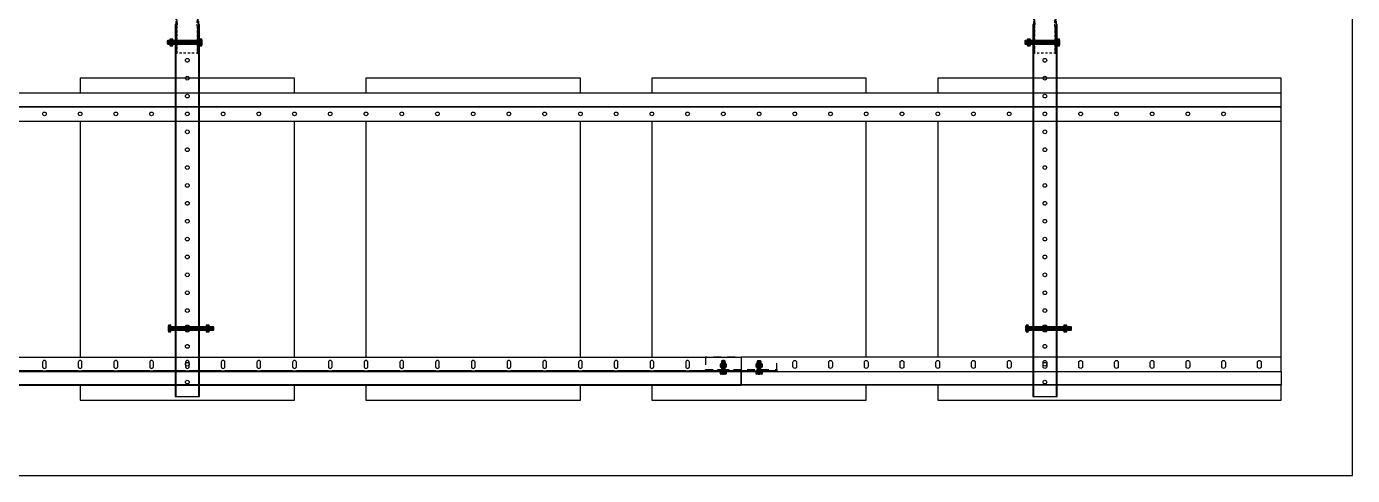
# Model space of a CAD drawing. Header units: millimetres. Extents: x -962357 to -591296, y -223672 to 59420.
# Drawn here: x -728605 to -726750, y -175224 to -174597 of the extents above; entities that cross this region are included whole.
import ezdxf

# ---------------------------------------------------------------- set-up
doc = ezdxf.new("R2010")
doc.units = ezdxf.units.MM
doc.linetypes.add('TA_HL_000.90000', pattern=[5.85, 3.195, -2.655])
doc.linetypes.add('TA_HL_003.00000', pattern=[19.5, 10.65, -8.85])
for name, color, linetype in [('000 - H A T C H', 8, 'Continuous'), ('000 - WIPEOUT', 250, 'Continuous'), ('001 - ASCESSORIES', 251, 'Continuous'), ('A11_ALU.SOLID SHEET', 2, 'Continuous')]:
    doc.layers.add(name, color=color, linetype=linetype)
pattern_1 = [(110, (-0.5, 0), (-0.939693, -0.34202), []), (110, (-0.2012, 0.6409), (-0.939693, -0.34202), [1.25, -0.25, 0, -0.25])]
pattern_2 = [(135, (45431.8018, -77824.1695), (-1.325825215, -1.325825215), []), (135, (45431.8018, -77823.2856), (-1.325825215, -1.325825215), [])]

# ---------------------------------------------------------------- blocks, each defined once
blk = doc.blocks.new('*U4864')
at = {"color": 3}
for points in [[(-225, -7850), (225, -7850), (225, -8150), (-225, -8150)], [(-225, -8250), (225, -8250), (225, -8550), (-225, -8550)], [(-225, -8650), (225, -8650), (225, -8950), (-225, -8950)]]:
    blk.add_wipeout(points, dxfattribs=at).dxf.layer = '000 - WIPEOUT'
at = {"layer": 'A11_ALU.SOLID SHEET', "color": 0, "linetype": 'ByBlock'}
for points in [[(-225, -8150), (225, -8150), (225, -7850), (-225, -7850)], [(-225, -8550), (225, -8550), (225, -8250), (-225, -8250)], [(-225, -8950), (225, -8950), (225, -8650), (-225, -8650)]]:
    blk.add_lwpolyline(points, close=True, dxfattribs=at)
blk = doc.blocks.new('*U4868')
at = {"layer": 'Defpoints'}
blk.add_point((0, 0), dxfattribs=at)
blk.add_wipeout([(225, 250), (225, 730.5), (-225, 730.5), (-225, 250)]).dxf.layer = '000 - WIPEOUT'
at = {"layer": 'A11_ALU.SOLID SHEET', "color": 0}
blk.add_lwpolyline([(225, 250), (225, 730.5), (-225, 730.5), (-225, 250)], close=True, dxfattribs=at)
at = {"layer": 'Defpoints'}
blk.add_point((0, 400), dxfattribs=at)
blk = doc.blocks.new('*U4922')
at = {"linetype": 'ByBlock'}
blk.add_wipeout([(-9330.5, -39), (-7200, -39), (-7200, 0), (-9330.5, 0)], dxfattribs=at).dxf.layer = '000 - WIPEOUT'
at = {"layer": '001 - ASCESSORIES', "color": 1, "linetype": 'ByBlock'}
blk.add_lwpolyline([(-7200, 0), (-9330.5, 0), (-9330.5, -20), (-7200, -20)], close=True, dxfattribs=at)
at = {"layer": '001 - ASCESSORIES', "linetype": 'ByBlock'}
blk.add_lwpolyline([(-7200, -20), (-9330.5, -20), (-9330.5, -39), (-7200, -39)], close=True, dxfattribs=at)
at = {"layer": '001 - ASCESSORIES', "color": 1, "linetype": 'ByBlock'}
for centre in [(-9250, -10), (-9200, -10), (-9150, -10), (-9100, -10), (-9050, -10), (-9000, -10), (-8950, -10), (-8900, -10), (-8850, -10), (-8800, -10), (-8750, -10), (-8700, -10), (-8650, -10), (-8600, -10), (-8550, -10), (-8500, -10), (-8450, -10), (-8400, -10), (-8350, -10), (-8300, -10), (-8250, -10), (-8200, -10), (-8150, -10), (-8100, -10), (-8050, -10), (-8000, -10), (-7950, -10), (-7900, -10), (-7850, -10), (-7800, -10), (-7750, -10), (-7700, -10), (-7650, -10), (-7600, -10)]:
    blk.add_circle(centre, 2.6, dxfattribs=at)
blk = doc.blocks.new('000 - ASSCESSORIES_FAMELINE_GALV.BRACKET_FITTING_Z-PROFILE_HR-02AA_TOP_VIEW')
blk.add_wipeout([(-1200, 39), (1200, 39), (1200, 0), (-1200, 0)]).dxf.layer = '000 - WIPEOUT'
at = {"layer": '001 - ASCESSORIES', "linetype": 'Continuous'}
for p, q in [((-1200, 39), (1200, 39)), ((-1200, 0), (1200, 0))]:
    blk.add_line(p, q, dxfattribs=at)
at = {"layer": '001 - ASCESSORIES', "color": 1, "linetype": 'ByBlock'}
for p, q in [((222.4, 20.2), (222.4, 19)), ((272.4, 20.2), (272.4, 19)), ((322.4, 20.2), (322.4, 19)), ((372.4, 20.2), (372.4, 19)), ((422.4, 20.2), (422.4, 19)), ((472.4, 20.2), (472.4, 19)), ((522.4, 20.2), (522.4, 19)), ((572.4, 20.2), (572.4, 19)), ((622.4, 20.2), (622.4, 19)), ((672.4, 20.2), (672.4, 19)), ((722.4, 20.2), (722.4, 19)), ((772.4, 20.2), (772.4, 19)), ((822.4, 20.2), (822.4, 19)), ((872.4, 20.2), (872.4, 19)), ((922.4, 20.2), (922.4, 19)), ((972.4, 20.2), (972.4, 19)), ((1022.4, 20.2), (1022.4, 19)), ((1072.4, 20.2), (1072.4, 19)), ((1122.4, 20.2), (1122.4, 19)), ((1172.4, 20.2), (1172.4, 19))]:
    blk.add_line(p, q, dxfattribs=at)
at = {"layer": '001 - ASCESSORIES', "color": 0, "linetype": 'ByBlock'}
blk.add_lwpolyline([(-1200, 39), (1200, 39), (1200, 19), (-1200, 19)], close=True, dxfattribs=at)
at = {"layer": '001 - ASCESSORIES'}
blk.add_lwpolyline([(-1200, 19), (1200, 19), (1200, 0), (-1200, 0)], close=True, dxfattribs=at)
at = {"layer": '001 - ASCESSORIES', "color": 1, "linetype": 'ByBlock'}
for points in [[(222.4, 20.2), (177.6, 20.2), (177.6, 19), (222.4, 19)], [(222.4, 20.2), (227.6, 20.2), (227.6, 19), (222.4, 19)], [(272.4, 20.2), (227.6, 20.2), (227.6, 19), (272.4, 19)], [(272.4, 20.2), (277.6, 20.2), (277.6, 19), (272.4, 19)], [(322.4, 20.2), (277.6, 20.2), (277.6, 19), (322.4, 19)], [(322.4, 20.2), (327.6, 20.2), (327.6, 19), (322.4, 19)], [(372.4, 20.2), (327.6, 20.2), (327.6, 19), (372.4, 19)], [(372.4, 20.2), (377.6, 20.2), (377.6, 19), (372.4, 19)], [(422.4, 20.2), (377.6, 20.2), (377.6, 19), (422.4, 19)], [(422.4, 20.2), (427.6, 20.2), (427.6, 19), (422.4, 19)], [(472.4, 20.2), (427.6, 20.2), (427.6, 19), (472.4, 19)], [(472.4, 20.2), (477.6, 20.2), (477.6, 19), (472.4, 19)], [(522.4, 20.2), (477.6, 20.2), (477.6, 19), (522.4, 19)], [(522.4, 20.2), (527.6, 20.2), (527.6, 19), (522.4, 19)], [(572.4, 20.2), (527.6, 20.2), (527.6, 19), (572.4, 19)], [(572.4, 20.2), (577.6, 20.2), (577.6, 19), (572.4, 19)], [(622.4, 20.2), (577.6, 20.2), (577.6, 19), (622.4, 19)], [(622.4, 20.2), (627.6, 20.2), (627.6, 19), (622.4, 19)], [(672.4, 20.2), (627.6, 20.2), (627.6, 19), (672.4, 19)], [(672.4, 20.2), (677.6, 20.2), (677.6, 19), (672.4, 19)], [(722.4, 20.2), (677.6, 20.2), (677.6, 19), (722.4, 19)], [(722.4, 20.2), (727.6, 20.2), (727.6, 19), (722.4, 19)], [(772.4, 20.2), (727.6, 20.2), (727.6, 19), (772.4, 19)], [(772.4, 20.2), (777.6, 20.2), (777.6, 19), (772.4, 19)], [(822.4, 20.2), (777.6, 20.2), (777.6, 19), (822.4, 19)], [(822.4, 20.2), (827.6, 20.2), (827.6, 19), (822.4, 19)], [(872.4, 20.2), (827.6, 20.2), (827.6, 19), (872.4, 19)], [(872.4, 20.2), (877.6, 20.2), (877.6, 19), (872.4, 19)], [(922.4, 20.2), (877.6, 20.2), (877.6, 19), (922.4, 19)], [(922.4, 20.2), (927.6, 20.2), (927.6, 19), (922.4, 19)], [(972.4, 20.2), (927.6, 20.2), (927.6, 19), (972.4, 19)], [(972.4, 20.2), (977.6, 20.2), (977.6, 19), (972.4, 19)], [(1022.4, 20.2), (977.6, 20.2), (977.6, 19), (1022.4, 19)], [(1022.4, 20.2), (1027.6, 20.2), (1027.6, 19), (1022.4, 19)], [(1072.4, 20.2), (1027.6, 20.2), (1027.6, 19), (1072.4, 19)], [(1072.4, 20.2), (1077.6, 20.2), (1077.6, 19), (1072.4, 19)], [(1122.4, 20.2), (1077.6, 20.2), (1077.6, 19), (1122.4, 19)], [(1122.4, 20.2), (1127.6, 20.2), (1127.6, 19), (1122.4, 19)], [(1172.4, 20.2), (1127.6, 20.2), (1127.6, 19), (1172.4, 19)], [(1172.4, 20.2), (1177.6, 20.2), (1177.6, 19), (1172.4, 19)], [(1200, 20.2), (1177.6, 20.2), (1177.6, 19), (1200, 19)]]:
    blk.add_lwpolyline(points, close=True, dxfattribs=at)
at = {"layer": '001 - ASCESSORIES'}
for points in [[(227.6, 26), (227.6, 32, 1), (222.4, 32), (222.4, 26, 1)], [(277.6, 26), (277.6, 32, 1), (272.4, 32), (272.4, 26, 1)], [(327.6, 26), (327.6, 32, 1), (322.4, 32), (322.4, 26, 1)], [(377.6, 26), (377.6, 32, 1), (372.4, 32), (372.4, 26, 1)], [(427.6, 26), (427.6, 32, 1), (422.4, 32), (422.4, 26, 1)], [(477.6, 26), (477.6, 32, 1), (472.4, 32), (472.4, 26, 1)], [(527.6, 26), (527.6, 32, 1), (522.4, 32), (522.4, 26, 1)], [(577.6, 26), (577.6, 32, 1), (572.4, 32), (572.4, 26, 1)], [(627.6, 26), (627.6, 32, 1), (622.4, 32), (622.4, 26, 1)], [(677.6, 26), (677.6, 32, 1), (672.4, 32), (672.4, 26, 1)], [(727.6, 26), (727.6, 32, 1), (722.4, 32), (722.4, 26, 1)], [(777.6, 26), (777.6, 32, 1), (772.4, 32), (772.4, 26, 1)], [(827.6, 26), (827.6, 32, 1), (822.4, 32), (822.4, 26, 1)], [(877.6, 26), (877.6, 32, 1), (872.4, 32), (872.4, 26, 1)], [(927.6, 26), (927.6, 32, 1), (922.4, 32), (922.4, 26, 1)], [(977.6, 26), (977.6, 32, 1), (972.4, 32), (972.4, 26, 1)], [(1027.6, 26), (1027.6, 32, 1), (1022.4, 32), (1022.4, 26, 1)], [(1077.6, 26), (1077.6, 32, 1), (1072.4, 32), (1072.4, 26, 1)], [(1127.6, 26), (1127.6, 32, 1), (1122.4, 32), (1122.4, 26, 1)], [(1177.6, 26), (1177.6, 32, 1), (1172.4, 32), (1172.4, 26, 1)]]:
    blk.add_lwpolyline(points, format="xyb", close=True, dxfattribs=at)
at = {"layer": '001 - ASCESSORIES', "color": 2}
blk.add_lwpolyline([(-1200, 1.2), (1200, 1.2), (1200, 0), (-1200, 0)], close=True, dxfattribs=at)
blk = doc.blocks.new('000 - ASSCESSORIES_FAMELINE_GALV._SPICE-FOR_HR-02A_TOP_VIEW')
at = {"layer": '001 - ASCESSORIES', "color": 0, "linetype": 'ByBlock'}
blk.add_lwpolyline([(-50, 0), (50, 0), (50, 18.8), (-50, 18.8)], close=True, dxfattribs=at)
at = {"layer": '001 - ASCESSORIES', "linetype": 'ByBlock'}
blk.add_lwpolyline([(-50, 2), (50, 2), (50, 0), (-50, 0)], close=True, dxfattribs=at)
at = {"layer": '001 - ASCESSORIES', "color": 1}
for points in [[(-32.6, 2), (-17.4, 2), (-17.4, 0), (-32.6, 0)], [(22.4, 2), (27.6, 2), (27.6, 0), (22.4, 0)]]:
    blk.add_lwpolyline(points, close=True, dxfattribs=at)
blk = doc.blocks.new('*U4662')
at = {"color": 1}
for p, q in [((-3.5, 4.5), (3.5, 4.5)), ((-3.5, 0), (3.5, 0))]:
    blk.add_line(p, q, dxfattribs=at)
at = {"color": 0}
for points in [[(-2.3, 4.2, 0.249893), (-4.6, 4.2), (-4.6, 0.3, 0.249893), (-2.3, 0.3)], [(2.3, 4.2, 0.062422), (0, 4.5, 0.062422), (-2.3, 4.2), (-2.3, 0.3, 0.061692), (0, 0, 0.061692), (2.3, 0.3)], [(4.6, 4.2, 0.249893), (2.3, 4.2), (2.3, 0.3, 0.249893), (4.6, 0.3)]]:
    blk.add_lwpolyline(points, format="xyb", close=True, dxfattribs=at)
blk = doc.blocks.new('*U4707')
at = {"layer": '000 - H A T C H'}
h = blk.add_hatch(color=250, dxfattribs=at)
h.dxf.hatch_style = 1
edge = h.paths.add_edge_path()
edge.add_line((0.3, 4.6), (4.2, 4.6))
edge.add_arc((2, 3.5), 2.45, 0, 28.0609, ccw=False)
edge.add_line((4.5, 3.5), (4.5, 0))
edge.add_arc((-4.9, 0), 9.36, -0.0239, 0.0239, ccw=False)
edge.add_line((4.5, 0), (4.5, 0))
edge.add_arc((-4.9, 0), 9.36, -0.0239, 0.0239, ccw=False)
edge.add_line((4.5, 0), (4.5, -3.5))
edge.add_arc((2, -3.5), 2.45, -28.0609, 0, ccw=False)
edge.add_line((4.2, -4.6), (0.3, -4.6))
edge.add_arc((2.5, -3.5), 2.45, 180, 208.0609, ccw=False)
edge.add_line((0, -3.5), (0, 3.5))
edge.add_arc((2.5, 3.5), 2.45, 151.9391, 180, ccw=False)
at = {"layer": '001 - ASCESSORIES', "color": 0, "rotation": 270}
blk.add_blockref('*U4662', (0, 0), dxfattribs=at)
blk = doc.blocks.new('*U4682')
at = {"color": 1}
for p, q in [((-3.5, 3.5), (3.5, 3.5)), ((-3.5, 0), (3.5, 0))]:
    blk.add_line(p, q, dxfattribs=at)
at = {"color": 0}
for points in [[(-2.3, 3.2, 0.249855), (-4.6, 3.2), (-4.6, 0.3, 0.249855), (-2.3, 0.3)], [(2.3, 3.2, 0.062432), (0, 3.5, 0.062432), (-2.3, 3.2), (-2.3, 0.3, 0.061701), (0, 0, 0.061701), (2.3, 0.3)], [(4.6, 3.2, 0.249855), (2.3, 3.2), (2.3, 0.3, 0.249855), (4.6, 0.3)]]:
    blk.add_lwpolyline(points, format="xyb", close=True, dxfattribs=at)
blk = doc.blocks.new('*U4688')
at = {"layer": '000 - H A T C H'}
h = blk.add_hatch(dxfattribs=at)
h.set_pattern_fill('ANSI35', color=8, scale=4, angle=65)
h.set_pattern_definition(pattern_1)
h.paths.add_polyline_path([(0, -2.5), (14.5, -2.5), (14.5, 2.5), (0, 2.5)])
at = {"color": 8}
blk.add_line((14.5, -2.5), (14.5, 2.5), dxfattribs=at)
at = {"color": 1}
blk.add_lwpolyline([(14.5, 2.5), (0, 2.5), (0, -2.5), (14.5, -2.5), (15, -2), (15, 2)], close=True, dxfattribs=at)
blk = doc.blocks.new('*U4699')
at = {"layer": '000 - H A T C H'}
h = blk.add_hatch(color=250, dxfattribs=at)
h.dxf.hatch_style = 1
edge = h.paths.add_edge_path()
edge.add_line((-0.3, -4.6), (-3.2, -4.6))
edge.add_arc((-1, -3.5), 2.45, 180, 208.0569, ccw=False)
edge.add_line((-3.5, -3.5), (-3.5, 0))
edge.add_arc((5.9, 0), 9.36, 179.9761, 180.0239, ccw=False)
edge.add_line((-3.5, 0), (-3.5, 0))
edge.add_arc((5.9, 0), 9.36, 179.9761, 180.0239, ccw=False)
edge.add_line((-3.5, 0), (-3.5, 3.5))
edge.add_arc((-1, 3.5), 2.45, 151.9431, 180, ccw=False)
edge.add_line((-3.2, 4.6), (-0.3, 4.6))
edge.add_arc((-2.5, 3.5), 2.45, 360, 388.0569, ccw=False)
edge.add_line((0, 3.5), (0, -3.5))
edge.add_arc((-2.5, -3.5), 2.45, 331.9431, 360, ccw=False)
blk.add_blockref('*U4688', (0, 0))
at = {"layer": '001 - ASCESSORIES', "rotation": 90}
blk.add_blockref('*U4682', (0, 0), dxfattribs=at)
blk = doc.blocks.new('*U4921')
at = {"linetype": 'ByBlock'}
blk.add_wipeout([(-9155.5, 0), (-8400, 0), (-8400, 39), (-9155.5, 39)], dxfattribs=at).dxf.layer = '001 - ASCESSORIES'
at = {"color": 1, "linetype": 'ByBlock'}
for points in [[(-9127.6, 7), (-9127.6, 13, -1), (-9122.4, 13), (-9122.4, 7, -1)], [(-9077.6, 7), (-9077.6, 13, -1), (-9072.4, 13), (-9072.4, 7, -1)], [(-9027.6, 7), (-9027.6, 13, -1), (-9022.4, 13), (-9022.4, 7, -1)], [(-8977.6, 7), (-8977.6, 13, -1), (-8972.4, 13), (-8972.4, 7, -1)], [(-8927.6, 7), (-8927.6, 13, -1), (-8922.4, 13), (-8922.4, 7, -1)], [(-8877.6, 7), (-8877.6, 13, -1), (-8872.4, 13), (-8872.4, 7, -1)], [(-8827.6, 7), (-8827.6, 13, -1), (-8822.4, 13), (-8822.4, 7, -1)], [(-8777.6, 7), (-8777.6, 13, -1), (-8772.4, 13), (-8772.4, 7, -1)], [(-8727.6, 7), (-8727.6, 13, -1), (-8722.4, 13), (-8722.4, 7, -1)], [(-8677.6, 7), (-8677.6, 13, -1), (-8672.4, 13), (-8672.4, 7, -1)], [(-8627.6, 7), (-8627.6, 13, -1), (-8622.4, 13), (-8622.4, 7, -1)], [(-8577.6, 7), (-8577.6, 13, -1), (-8572.4, 13), (-8572.4, 7, -1)], [(-8527.6, 7), (-8527.6, 13, -1), (-8522.4, 13), (-8522.4, 7, -1)], [(-8477.6, 7), (-8477.6, 13, -1), (-8472.4, 13), (-8472.4, 7, -1)], [(-8427.6, 7), (-8427.6, 13, -1), (-8422.4, 13), (-8422.4, 7, -1)]]:
    blk.add_lwpolyline(points, format="xyb", close=True, dxfattribs=at)
at = {"layer": '001 - ASCESSORIES', "linetype": 'ByBlock', "rotation": 180}
blk.add_blockref('000 - ASSCESSORIES_FAMELINE_GALV.BRACKET_FITTING_Z-PROFILE_HR-02AA_TOP_VIEW', (-7200, 39), dxfattribs=at)
at = {"layer": '001 - ASCESSORIES', "rotation": 270}
for name, p in [('*U4699', (-8425, 20)), ('*U4707', (-8425, 13.6))]:
    blk.add_blockref(name, p, dxfattribs=at)
at = {"color": 1, "linetype": 'ByBlock'}
blk.add_lwpolyline([(-8400, 20), (-9155.5, 20), (-9155.5, 39), (-8400, 39)], close=True, dxfattribs=at)
at = {"layer": '001 - ASCESSORIES'}
blk.add_lwpolyline([(-9155.5, 39), (-8400, 39), (-8400, 37.8), (-9155.5, 37.8)], close=True, dxfattribs=at)
at = {"layer": '001 - ASCESSORIES', "color": 1, "linetype": 'ByBlock'}
blk.add_lwpolyline([(-9155.5, 0), (-8400, 0), (-8400, 20), (-9155.5, 20)], close=True, dxfattribs=at)
at = {"layer": '001 - ASCESSORIES', "linetype": 'TA_HL_003.00000', "rotation": 180}
blk.add_blockref('000 - ASSCESSORIES_FAMELINE_GALV._SPICE-FOR_HR-02A_TOP_VIEW', (-8400, 18.8), dxfattribs=at)
at = {"layer": '001 - ASCESSORIES', "rotation": 270}
for name, p in [('*U4699', (-8375, 20)), ('*U4707', (-8375, 13.6))]:
    blk.add_blockref(name, p, dxfattribs=at)
blk = doc.blocks.new('000 - ASSCESSORIES_FAMELINE_GALV._SPICE-FOR_CC-01_TOP_VIEW')
blk.add_wipeout([(-40, 15.5), (40, 15.5), (40, -15.5), (-40, -15.5)]).dxf.layer = '000 - WIPEOUT'
at = {"layer": '000 - H A T C H'}
h = blk.add_hatch(dxfattribs=at)
h.set_pattern_fill('ANSI32', color=8, scale=5, angle=90)
h.set_pattern_definition(pattern_2)
h.paths.add_polyline_path([(-27.5, 14), (-27.5, 15.5), (-40, 15.5), (-40, 14)])
h.paths.add_polyline_path([(-2.5, 14), (-2.5, 15.5), (-22.5, 15.5), (-22.5, 14)])
h.paths.add_polyline_path([(27.5, 15.5), (27.5, 14), (40, 14), (40, 15.5)])
h.paths.add_polyline_path([(22.5, 14), (22.5, 15.5), (2.5, 15.5), (2.5, 14)])
h = blk.add_hatch(dxfattribs=at)
h.set_pattern_fill('ANSI32', color=8, scale=5, angle=90)
h.set_pattern_definition(pattern_2)
h.paths.add_polyline_path([(-27.5, -15.5), (-27.5, -14), (-40, -14), (-40, -15.5)])
h.paths.add_polyline_path([(-2.5, -15.5), (-2.5, -14), (-22.5, -14), (-22.5, -15.5)])
h.paths.add_polyline_path([(27.5, -14), (27.5, -15.5), (40, -15.5), (40, -14)])
h.paths.add_polyline_path([(22.5, -15.5), (22.5, -14), (2.5, -14), (2.5, -15.5)])
at = {"layer": '001 - ASCESSORIES', "color": 0, "linetype": 'ByBlock'}
for points in [[(-40, 15.5), (40, 15.5), (40, -15.5), (-40, -15.5)], [(-27.5, 14), (-27.5, 15.5), (-40, 15.5), (-40, 14)], [(-27.5, 15.5), (-22.5, 15.5), (-22.5, 14), (-27.5, 14)], [(-2.5, 14), (-2.5, 15.5), (-22.5, 15.5), (-22.5, 14)], [(-2.5, 15.5), (2.5, 15.5), (2.5, 14), (-2.5, 14)], [(22.5, 14), (22.5, 15.5), (2.5, 15.5), (2.5, 14)], [(22.5, 15.5), (27.5, 15.5), (27.5, 14), (22.5, 14)], [(27.5, 15.5), (27.5, 14), (40, 14), (40, 15.5)], [(-27.5, -15.5), (-27.5, -14), (-40, -14), (-40, -15.5)], [(-27.5, -14), (-22.5, -14), (-22.5, -15.5), (-27.5, -15.5)], [(-2.5, -15.5), (-2.5, -14), (-22.5, -14), (-22.5, -15.5)], [(-2.5, -14), (2.5, -14), (2.5, -15.5), (-2.5, -15.5)], [(2.5, -14), (22.5, -14), (22.5, -15.5), (2.5, -15.5)], [(22.5, -14), (27.5, -14), (27.5, -15.5), (22.5, -15.5)], [(27.5, -14), (40, -14), (40, -15.5), (27.5, -15.5)]]:
    blk.add_lwpolyline(points, close=True, dxfattribs=at)
blk = doc.blocks.new('*U4733')
at = {"layer": '001 - ASCESSORIES', "color": 0, "linetype": 'ByBlock', "rotation": 90}
blk.add_blockref('000 - ASSCESSORIES_FAMELINE_GALV._SPICE-FOR_CC-01_TOP_VIEW', (0, 0), dxfattribs=at)
blk = doc.blocks.new('*U4693')
at = {"layer": '000 - H A T C H'}
h = blk.add_hatch(dxfattribs=at)
h.set_pattern_fill('ANSI35', color=8, scale=4, angle=65)
h.set_pattern_definition(pattern_1)
h.paths.add_polyline_path([(0, -2.5), (44.5, -2.5), (44.5, 2.5), (0, 2.5)])
at = {"color": 8}
blk.add_line((44.5, -2.5), (44.5, 2.5), dxfattribs=at)
at = {"color": 1}
blk.add_lwpolyline([(44.5, 2.5), (0, 2.5), (0, -2.5), (44.5, -2.5), (45, -2), (45, 2)], close=True, dxfattribs=at)
blk = doc.blocks.new('*U4734')
at = {"layer": '000 - H A T C H'}
h = blk.add_hatch(color=250, dxfattribs=at)
h.dxf.hatch_style = 1
edge = h.paths.add_edge_path()
edge.add_line((-0.3, -4.6), (-3.2, -4.6))
edge.add_arc((-1, -3.5), 2.45, 180, 208.0569, ccw=False)
edge.add_line((-3.5, -3.5), (-3.5, 0))
edge.add_arc((5.9, 0), 9.36, 179.9761, 180.0239, ccw=False)
edge.add_line((-3.5, 0), (-3.5, 0))
edge.add_arc((5.9, 0), 9.36, 179.9761, 180.0239, ccw=False)
edge.add_line((-3.5, 0), (-3.5, 3.5))
edge.add_arc((-1, 3.5), 2.45, 151.9431, 180, ccw=False)
edge.add_line((-3.2, 4.6), (-0.3, 4.6))
edge.add_arc((-2.5, 3.5), 2.45, 360, 388.0569, ccw=False)
edge.add_line((0, 3.5), (0, -3.5))
edge.add_arc((-2.5, -3.5), 2.45, 331.9431, 360, ccw=False)
blk.add_blockref('*U4693', (0, 0))
at = {"layer": '001 - ASCESSORIES', "rotation": 90}
blk.add_blockref('*U4682', (0, 0), dxfattribs=at)
blk = doc.blocks.new('*U4735')
at = {"layer": '001 - ASCESSORIES', "rotation": 270}
for name, p in [('*U4734', (0, 0)), ('*U4707', (0, -37.2))]:
    blk.add_blockref(name, p, dxfattribs=at)
blk = doc.blocks.new('*U4907')
at = {"layer": '001 - ASCESSORIES'}
blk.add_lwpolyline([(2020, 17), (1500, 17), (1500, -17), (2020, -17)], close=True, dxfattribs=at)
at = {"layer": '001 - ASCESSORIES', "color": 0}
blk.add_lwpolyline([(2020, 16.2), (1500, 16.2), (1500, -16.2), (2020, -16.2)], close=True, dxfattribs=at)
at = {"layer": '001 - ASCESSORIES'}
for centre in [(1525, 0), (1575, 0), (1600, 0), (1625, 0), (1650, 0), (1675, 0), (1700, 0), (1725, 0), (1750, 0), (1775, 0), (1800, 0), (1825, 0), (1850, 0), (1875, 0), (1900, 0), (1925, 0), (1950, 0), (1975, 0), (2000, 0)]:
    blk.add_circle(centre, 2.6, dxfattribs=at)
at = {"layer": '001 - ASCESSORIES', "linetype": 'TA_HL_000.90000', "rotation": 90}
blk.add_blockref('*U4733', (1500, 0), dxfattribs=at)
at = {"layer": '001 - ASCESSORIES'}
blk.add_circle((1550, 0), 2.6, dxfattribs=at)
blk.add_blockref('*U4735', (1525, 17))
blk = doc.blocks.new('*U4663')
at = {"layer": '001 - ASCESSORIES', "color": 0}
blk.add_lwpolyline([(4.6, 0), (2.3, 4), (-2.3, 4), (-4.6, 0), (-2.3, -4), (2.3, -4)], close=True, dxfattribs=at)
at = {"layer": '001 - ASCESSORIES', "color": 8}
blk.add_circle((0, 0), 3.85, dxfattribs=at)
at = {"layer": '001 - ASCESSORIES', "color": 0}
blk.add_circle((0, 0), 2.6, dxfattribs=at)
blk = doc.blocks.new('*U4664')
at = {"layer": '000 - H A T C H'}
h = blk.add_hatch(color=250, dxfattribs=at)
h.dxf.hatch_style = 1
h.paths.add_polyline_path([(4, -2.3), (4, 2.3), (0, 4.6), (-4, 2.3), (-4, -2.3), (0, -4.6)])
h.paths.add_polyline_path([(0, -2.6, -1), (0, 2.6, -1)], flags=16)
at = {"layer": '001 - ASCESSORIES', "color": 0, "rotation": 270}
blk.add_blockref('*U4663', (0, 0), dxfattribs=at)
blk = doc.blocks.new('*U4696')
at = {"layer": '000 - H A T C H'}
h = blk.add_hatch(dxfattribs=at)
h.set_pattern_fill('ANSI35', color=8, scale=4, angle=65)
h.set_pattern_definition(pattern_1)
h.paths.add_polyline_path([(0, -2.5), (59.5, -2.5), (59.5, 2.5), (0, 2.5)])
at = {"color": 8}
blk.add_line((59.5, -2.5), (59.5, 2.5), dxfattribs=at)
at = {"color": 1}
blk.add_lwpolyline([(59.5, 2.5), (0, 2.5), (0, -2.5), (59.5, -2.5), (60, -2), (60, 2)], close=True, dxfattribs=at)
blk = doc.blocks.new('*U4748')
at = {"layer": '000 - H A T C H'}
h = blk.add_hatch(color=250, dxfattribs=at)
h.dxf.hatch_style = 1
edge = h.paths.add_edge_path()
edge.add_line((-0.3, -4.6), (-3.2, -4.6))
edge.add_arc((-1, -3.5), 2.45, 180, 208.0569, ccw=False)
edge.add_line((-3.5, -3.5), (-3.5, 0))
edge.add_arc((5.9, 0), 9.36, 179.9761, 180.0239, ccw=False)
edge.add_line((-3.5, 0), (-3.5, 0))
edge.add_arc((5.9, 0), 9.36, 179.9761, 180.0239, ccw=False)
edge.add_line((-3.5, 0), (-3.5, 3.5))
edge.add_arc((-1, 3.5), 2.45, 151.9431, 180, ccw=False)
edge.add_line((-3.2, 4.6), (-0.3, 4.6))
edge.add_arc((-2.5, 3.5), 2.45, 360, 388.0569, ccw=False)
edge.add_line((0, 3.5), (0, -3.5))
edge.add_arc((-2.5, -3.5), 2.45, 331.9431, 360, ccw=False)
blk.add_blockref('*U4696', (0, 0))
at = {"layer": '001 - ASCESSORIES', "rotation": 90}
blk.add_blockref('*U4682', (0, 0), dxfattribs=at)
blk = doc.blocks.new('*U4821')
at = {"layer": '001 - ASCESSORIES'}
blk.add_blockref('*U4748', (-23, 0), dxfattribs=at)
at = {"layer": '001 - ASCESSORIES', "color": 2}
for rotation in [90, 90, 270, 270]:
    blk.add_blockref('*U4664', (0, 0), dxfattribs=dict(at, rotation=rotation))
at = {"layer": '001 - ASCESSORIES', "color": 1}
blk.add_blockref('*U4707', (26.2, 0), dxfattribs=at)
blk = doc.blocks.new('*U4956')
blk.add_lwpolyline([(-1246.6, 550), (17930.3, 550), (17930.3, 4315), (-1246.6, 4315)], close=True)
at = {"layer": 'A11_ALU.SOLID SHEET', "color": 0, "linetype": 'ByBlock', "rotation": 90}
blk.add_blockref('*U4864', (8300, 880.5), dxfattribs=at)
at = {"layer": 'A11_ALU.SOLID SHEET', "color": 0, "linetype": 'ByBlock', "rotation": 270}
blk.add_blockref('*U4868', (17100, 880.5), dxfattribs=at)
at = {"layer": '001 - ASCESSORIES', "linetype": 'ByBlock', "rotation": 180}
for name, p in [('*U4922', (8500, 1045.5)), ('*U4921', (8675, 715.2))]:
    blk.add_blockref(name, p, dxfattribs=at)
at = {"layer": '001 - ASCESSORIES', "linetype": 'ByBlock', "rotation": 270}
for p in [(16300, 2680.5), (17500, 2680.5)]:
    blk.add_blockref('*U4907', p, dxfattribs=at)
at = {"layer": '001 - ASCESSORIES', "linetype": 'ByBlock'}
for p in [(16300, 755.5), (17500, 755.5)]:
    blk.add_blockref('*U4821', p, dxfattribs=at)
blk = doc.blocks.new('*U702')
at = {"color": 3}
for points in [[(-225, -7850), (225, -7850), (225, -8150), (-225, -8150)], [(-225, -8250), (225, -8250), (225, -8550), (-225, -8550)], [(-225, -8650), (225, -8650), (225, -8950), (-225, -8950)]]:
    blk.add_wipeout(points, dxfattribs=at).dxf.layer = '000 - WIPEOUT'
at = {"layer": 'A11_ALU.SOLID SHEET', "color": 0, "linetype": 'ByBlock'}
for points in [[(-225, -8150), (225, -8150), (225, -7850), (-225, -7850)], [(-225, -8550), (225, -8550), (225, -8250), (-225, -8250)], [(-225, -8950), (225, -8950), (225, -8650), (-225, -8650)]]:
    blk.add_lwpolyline(points, close=True, dxfattribs=at)
blk = doc.blocks.new('*U480')
at = {"layer": 'Defpoints'}
blk.add_point((0, 0), dxfattribs=at)
blk.add_wipeout([(225, 250), (225, 730.5), (-225, 730.5), (-225, 250)]).dxf.layer = '000 - WIPEOUT'
at = {"layer": 'A11_ALU.SOLID SHEET', "color": 0}
blk.add_lwpolyline([(225, 250), (225, 730.5), (-225, 730.5), (-225, 250)], close=True, dxfattribs=at)
at = {"layer": 'Defpoints'}
blk.add_point((0, 400), dxfattribs=at)
blk = doc.blocks.new('*U536')
at = {"linetype": 'ByBlock'}
blk.add_wipeout([(-9330.5, -39), (-7200, -39), (-7200, 0), (-9330.5, 0)], dxfattribs=at).dxf.layer = '000 - WIPEOUT'
at = {"layer": '001 - ASCESSORIES', "color": 1, "linetype": 'ByBlock'}
blk.add_lwpolyline([(-7200, 0), (-9330.5, 0), (-9330.5, -20), (-7200, -20)], close=True, dxfattribs=at)
at = {"layer": '001 - ASCESSORIES', "linetype": 'ByBlock'}
blk.add_lwpolyline([(-7200, -20), (-9330.5, -20), (-9330.5, -39), (-7200, -39)], close=True, dxfattribs=at)
at = {"layer": '001 - ASCESSORIES', "color": 1, "linetype": 'ByBlock'}
for centre in [(-9250, -10), (-9200, -10), (-9150, -10), (-9100, -10), (-9050, -10), (-9000, -10), (-8950, -10), (-8900, -10), (-8850, -10), (-8800, -10), (-8750, -10), (-8700, -10), (-8650, -10), (-8600, -10), (-8550, -10), (-8500, -10), (-8450, -10), (-8400, -10), (-8350, -10), (-8300, -10), (-8250, -10), (-8200, -10), (-8150, -10), (-8100, -10), (-8050, -10), (-8000, -10), (-7950, -10), (-7900, -10), (-7850, -10), (-7800, -10), (-7750, -10), (-7700, -10), (-7650, -10), (-7600, -10)]:
    blk.add_circle(centre, 2.6, dxfattribs=at)
blk = doc.blocks.new('*U349')
at = {"color": 1}
for p, q in [((-3.5, 4.5), (3.5, 4.5)), ((-3.5, 0), (3.5, 0))]:
    blk.add_line(p, q, dxfattribs=at)
at = {"color": 0}
for points in [[(-2.3, 4.2, 0.249893), (-4.6, 4.2), (-4.6, 0.3, 0.249893), (-2.3, 0.3)], [(2.3, 4.2, 0.062422), (0, 4.5, 0.062422), (-2.3, 4.2), (-2.3, 0.3, 0.061692), (0, 0, 0.061692), (2.3, 0.3)], [(4.6, 4.2, 0.249893), (2.3, 4.2), (2.3, 0.3, 0.249893), (4.6, 0.3)]]:
    blk.add_lwpolyline(points, format="xyb", close=True, dxfattribs=at)
blk = doc.blocks.new('*U667')
at = {"layer": '000 - H A T C H'}
h = blk.add_hatch(color=250, dxfattribs=at)
h.dxf.hatch_style = 1
edge = h.paths.add_edge_path()
edge.add_line((0.3, 4.6), (4.2, 4.6))
edge.add_arc((2, 3.5), 2.45, 0, 28.0609, ccw=False)
edge.add_line((4.5, 3.5), (4.5, 0))
edge.add_arc((-4.9, 0), 9.36, -0.0239, 0.0239, ccw=False)
edge.add_line((4.5, 0), (4.5, 0))
edge.add_arc((-4.9, 0), 9.36, -0.0239, 0.0239, ccw=False)
edge.add_line((4.5, 0), (4.5, -3.5))
edge.add_arc((2, -3.5), 2.45, -28.0609, 0, ccw=False)
edge.add_line((4.2, -4.6), (0.3, -4.6))
edge.add_arc((2.5, -3.5), 2.45, 180, 208.0609, ccw=False)
edge.add_line((0, -3.5), (0, 3.5))
edge.add_arc((2.5, 3.5), 2.45, 151.9391, 180, ccw=False)
at = {"layer": '001 - ASCESSORIES', "color": 0, "rotation": 270}
blk.add_blockref('*U349', (0, 0), dxfattribs=at)
blk = doc.blocks.new('*U351')
at = {"color": 1}
for p, q in [((-3.5, 3.5), (3.5, 3.5)), ((-3.5, 0), (3.5, 0))]:
    blk.add_line(p, q, dxfattribs=at)
at = {"color": 0}
for points in [[(-2.3, 3.2, 0.249855), (-4.6, 3.2), (-4.6, 0.3, 0.249855), (-2.3, 0.3)], [(2.3, 3.2, 0.062432), (0, 3.5, 0.062432), (-2.3, 3.2), (-2.3, 0.3, 0.061701), (0, 0, 0.061701), (2.3, 0.3)], [(4.6, 3.2, 0.249855), (2.3, 3.2), (2.3, 0.3, 0.249855), (4.6, 0.3)]]:
    blk.add_lwpolyline(points, format="xyb", close=True, dxfattribs=at)
blk = doc.blocks.new('*U357')
at = {"layer": '000 - H A T C H'}
h = blk.add_hatch(dxfattribs=at)
h.set_pattern_fill('ANSI35', color=8, scale=4, angle=65)
h.set_pattern_definition(pattern_1)
h.paths.add_polyline_path([(0, -2.5), (14.5, -2.5), (14.5, 2.5), (0, 2.5)])
at = {"color": 8}
blk.add_line((14.5, -2.5), (14.5, 2.5), dxfattribs=at)
at = {"color": 1}
blk.add_lwpolyline([(14.5, 2.5), (0, 2.5), (0, -2.5), (14.5, -2.5), (15, -2), (15, 2)], close=True, dxfattribs=at)
blk = doc.blocks.new('*U666')
at = {"layer": '000 - H A T C H'}
h = blk.add_hatch(color=250, dxfattribs=at)
h.dxf.hatch_style = 1
edge = h.paths.add_edge_path()
edge.add_line((-0.3, -4.6), (-3.2, -4.6))
edge.add_arc((-1, -3.5), 2.45, 180, 208.0569, ccw=False)
edge.add_line((-3.5, -3.5), (-3.5, 0))
edge.add_arc((5.9, 0), 9.36, 179.9761, 180.0239, ccw=False)
edge.add_line((-3.5, 0), (-3.5, 0))
edge.add_arc((5.9, 0), 9.36, 179.9761, 180.0239, ccw=False)
edge.add_line((-3.5, 0), (-3.5, 3.5))
edge.add_arc((-1, 3.5), 2.45, 151.9431, 180, ccw=False)
edge.add_line((-3.2, 4.6), (-0.3, 4.6))
edge.add_arc((-2.5, 3.5), 2.45, 360, 388.0569, ccw=False)
edge.add_line((0, 3.5), (0, -3.5))
edge.add_arc((-2.5, -3.5), 2.45, 331.9431, 360, ccw=False)
blk.add_blockref('*U357', (0, 0))
at = {"layer": '001 - ASCESSORIES', "rotation": 90}
blk.add_blockref('*U351', (0, 0), dxfattribs=at)
blk = doc.blocks.new('*U535')
at = {"linetype": 'ByBlock'}
blk.add_wipeout([(-9155.5, 0), (-8400, 0), (-8400, 39), (-9155.5, 39)], dxfattribs=at).dxf.layer = '001 - ASCESSORIES'
at = {"color": 1, "linetype": 'ByBlock'}
for points in [[(-9127.6, 7), (-9127.6, 13, -1), (-9122.4, 13), (-9122.4, 7, -1)], [(-9077.6, 7), (-9077.6, 13, -1), (-9072.4, 13), (-9072.4, 7, -1)], [(-9027.6, 7), (-9027.6, 13, -1), (-9022.4, 13), (-9022.4, 7, -1)], [(-8977.6, 7), (-8977.6, 13, -1), (-8972.4, 13), (-8972.4, 7, -1)], [(-8927.6, 7), (-8927.6, 13, -1), (-8922.4, 13), (-8922.4, 7, -1)], [(-8877.6, 7), (-8877.6, 13, -1), (-8872.4, 13), (-8872.4, 7, -1)], [(-8827.6, 7), (-8827.6, 13, -1), (-8822.4, 13), (-8822.4, 7, -1)], [(-8777.6, 7), (-8777.6, 13, -1), (-8772.4, 13), (-8772.4, 7, -1)], [(-8727.6, 7), (-8727.6, 13, -1), (-8722.4, 13), (-8722.4, 7, -1)], [(-8677.6, 7), (-8677.6, 13, -1), (-8672.4, 13), (-8672.4, 7, -1)], [(-8627.6, 7), (-8627.6, 13, -1), (-8622.4, 13), (-8622.4, 7, -1)], [(-8577.6, 7), (-8577.6, 13, -1), (-8572.4, 13), (-8572.4, 7, -1)], [(-8527.6, 7), (-8527.6, 13, -1), (-8522.4, 13), (-8522.4, 7, -1)], [(-8477.6, 7), (-8477.6, 13, -1), (-8472.4, 13), (-8472.4, 7, -1)], [(-8427.6, 7), (-8427.6, 13, -1), (-8422.4, 13), (-8422.4, 7, -1)]]:
    blk.add_lwpolyline(points, format="xyb", close=True, dxfattribs=at)
at = {"layer": '001 - ASCESSORIES', "linetype": 'ByBlock', "rotation": 180}
blk.add_blockref('000 - ASSCESSORIES_FAMELINE_GALV.BRACKET_FITTING_Z-PROFILE_HR-02AA_TOP_VIEW', (-7200, 39), dxfattribs=at)
at = {"layer": '001 - ASCESSORIES', "rotation": 270}
for name, p in [('*U666', (-8425, 20)), ('*U667', (-8425, 13.6))]:
    blk.add_blockref(name, p, dxfattribs=at)
at = {"color": 1, "linetype": 'ByBlock'}
blk.add_lwpolyline([(-8400, 20), (-9155.5, 20), (-9155.5, 39), (-8400, 39)], close=True, dxfattribs=at)
at = {"layer": '001 - ASCESSORIES'}
blk.add_lwpolyline([(-9155.5, 39), (-8400, 39), (-8400, 37.8), (-9155.5, 37.8)], close=True, dxfattribs=at)
at = {"layer": '001 - ASCESSORIES', "color": 1, "linetype": 'ByBlock'}
blk.add_lwpolyline([(-9155.5, 0), (-8400, 0), (-8400, 20), (-9155.5, 20)], close=True, dxfattribs=at)
at = {"layer": '001 - ASCESSORIES', "linetype": 'TA_HL_003.00000', "rotation": 180}
blk.add_blockref('000 - ASSCESSORIES_FAMELINE_GALV._SPICE-FOR_HR-02A_TOP_VIEW', (-8400, 18.8), dxfattribs=at)
at = {"layer": '001 - ASCESSORIES', "rotation": 270}
for name, p in [('*U666', (-8375, 20)), ('*U667', (-8375, 13.6))]:
    blk.add_blockref(name, p, dxfattribs=at)
blk = doc.blocks.new('*U677')
at = {"layer": '001 - ASCESSORIES', "color": 0, "linetype": 'ByBlock', "rotation": 90}
blk.add_blockref('000 - ASSCESSORIES_FAMELINE_GALV._SPICE-FOR_CC-01_TOP_VIEW', (0, 0), dxfattribs=at)
blk = doc.blocks.new('*U362')
at = {"layer": '000 - H A T C H'}
h = blk.add_hatch(dxfattribs=at)
h.set_pattern_fill('ANSI35', color=8, scale=4, angle=65)
h.set_pattern_definition(pattern_1)
h.paths.add_polyline_path([(0, -2.5), (44.5, -2.5), (44.5, 2.5), (0, 2.5)])
at = {"color": 8}
blk.add_line((44.5, -2.5), (44.5, 2.5), dxfattribs=at)
at = {"color": 1}
blk.add_lwpolyline([(44.5, 2.5), (0, 2.5), (0, -2.5), (44.5, -2.5), (45, -2), (45, 2)], close=True, dxfattribs=at)
blk = doc.blocks.new('*U675')
at = {"layer": '000 - H A T C H'}
h = blk.add_hatch(color=250, dxfattribs=at)
h.dxf.hatch_style = 1
edge = h.paths.add_edge_path()
edge.add_line((-0.3, -4.6), (-3.2, -4.6))
edge.add_arc((-1, -3.5), 2.45, 180, 208.0569, ccw=False)
edge.add_line((-3.5, -3.5), (-3.5, 0))
edge.add_arc((5.9, 0), 9.36, 179.9761, 180.0239, ccw=False)
edge.add_line((-3.5, 0), (-3.5, 0))
edge.add_arc((5.9, 0), 9.36, 179.9761, 180.0239, ccw=False)
edge.add_line((-3.5, 0), (-3.5, 3.5))
edge.add_arc((-1, 3.5), 2.45, 151.9431, 180, ccw=False)
edge.add_line((-3.2, 4.6), (-0.3, 4.6))
edge.add_arc((-2.5, 3.5), 2.45, 360, 388.0569, ccw=False)
edge.add_line((0, 3.5), (0, -3.5))
edge.add_arc((-2.5, -3.5), 2.45, 331.9431, 360, ccw=False)
blk.add_blockref('*U362', (0, 0))
at = {"layer": '001 - ASCESSORIES', "rotation": 90}
blk.add_blockref('*U351', (0, 0), dxfattribs=at)
blk = doc.blocks.new('*U678')
at = {"layer": '001 - ASCESSORIES', "rotation": 270}
for name, p in [('*U675', (0, 0)), ('*U667', (0, -37.2))]:
    blk.add_blockref(name, p, dxfattribs=at)
blk = doc.blocks.new('*U521')
at = {"layer": '001 - ASCESSORIES'}
blk.add_lwpolyline([(2020, 17), (1500, 17), (1500, -17), (2020, -17)], close=True, dxfattribs=at)
at = {"layer": '001 - ASCESSORIES', "color": 0}
blk.add_lwpolyline([(2020, 16.2), (1500, 16.2), (1500, -16.2), (2020, -16.2)], close=True, dxfattribs=at)
at = {"layer": '001 - ASCESSORIES'}
for centre in [(1525, 0), (1575, 0), (1600, 0), (1625, 0), (1650, 0), (1675, 0), (1700, 0), (1725, 0), (1750, 0), (1775, 0), (1800, 0), (1825, 0), (1850, 0), (1875, 0), (1900, 0), (1925, 0), (1950, 0), (1975, 0), (2000, 0)]:
    blk.add_circle(centre, 2.6, dxfattribs=at)
at = {"layer": '001 - ASCESSORIES', "linetype": 'TA_HL_000.90000', "rotation": 90}
blk.add_blockref('*U677', (1500, 0), dxfattribs=at)
at = {"layer": '001 - ASCESSORIES'}
blk.add_circle((1550, 0), 2.6, dxfattribs=at)
blk.add_blockref('*U678', (1525, 17))
blk = doc.blocks.new('*U350')
at = {"layer": '001 - ASCESSORIES', "color": 0}
blk.add_lwpolyline([(4.6, 0), (2.3, 4), (-2.3, 4), (-4.6, 0), (-2.3, -4), (2.3, -4)], close=True, dxfattribs=at)
at = {"layer": '001 - ASCESSORIES', "color": 8}
blk.add_circle((0, 0), 3.85, dxfattribs=at)
at = {"layer": '001 - ASCESSORIES', "color": 0}
blk.add_circle((0, 0), 2.6, dxfattribs=at)
blk = doc.blocks.new('*U671')
at = {"layer": '000 - H A T C H'}
h = blk.add_hatch(color=250, dxfattribs=at)
h.dxf.hatch_style = 1
h.paths.add_polyline_path([(4, -2.3), (4, 2.3), (0, 4.6), (-4, 2.3), (-4, -2.3), (0, -4.6)])
h.paths.add_polyline_path([(0, -2.6, -1), (0, 2.6, -1)], flags=16)
at = {"layer": '001 - ASCESSORIES', "color": 0, "rotation": 270}
blk.add_blockref('*U350', (0, 0), dxfattribs=at)
blk = doc.blocks.new('*U365')
at = {"layer": '000 - H A T C H'}
h = blk.add_hatch(dxfattribs=at)
h.set_pattern_fill('ANSI35', color=8, scale=4, angle=65)
h.set_pattern_definition(pattern_1)
h.paths.add_polyline_path([(0, -2.5), (59.5, -2.5), (59.5, 2.5), (0, 2.5)])
at = {"color": 8}
blk.add_line((59.5, -2.5), (59.5, 2.5), dxfattribs=at)
at = {"color": 1}
blk.add_lwpolyline([(59.5, 2.5), (0, 2.5), (0, -2.5), (59.5, -2.5), (60, -2), (60, 2)], close=True, dxfattribs=at)
blk = doc.blocks.new('*U583')
at = {"layer": '000 - H A T C H'}
h = blk.add_hatch(color=250, dxfattribs=at)
h.dxf.hatch_style = 1
edge = h.paths.add_edge_path()
edge.add_line((-0.3, -4.6), (-3.2, -4.6))
edge.add_arc((-1, -3.5), 2.45, 180, 208.0569, ccw=False)
edge.add_line((-3.5, -3.5), (-3.5, 0))
edge.add_arc((5.9, 0), 9.36, 179.9761, 180.0239, ccw=False)
edge.add_line((-3.5, 0), (-3.5, 0))
edge.add_arc((5.9, 0), 9.36, 179.9761, 180.0239, ccw=False)
edge.add_line((-3.5, 0), (-3.5, 3.5))
edge.add_arc((-1, 3.5), 2.45, 151.9431, 180, ccw=False)
edge.add_line((-3.2, 4.6), (-0.3, 4.6))
edge.add_arc((-2.5, 3.5), 2.45, 360, 388.0569, ccw=False)
edge.add_line((0, 3.5), (0, -3.5))
edge.add_arc((-2.5, -3.5), 2.45, 331.9431, 360, ccw=False)
blk.add_blockref('*U365', (0, 0))
at = {"layer": '001 - ASCESSORIES', "rotation": 90}
blk.add_blockref('*U351', (0, 0), dxfattribs=at)
blk = doc.blocks.new('*U686')
at = {"layer": '001 - ASCESSORIES'}
blk.add_blockref('*U583', (-23, 0), dxfattribs=at)
at = {"layer": '001 - ASCESSORIES', "color": 2}
for rotation in [90, 90, 270, 270]:
    blk.add_blockref('*U671', (0, 0), dxfattribs=dict(at, rotation=rotation))
at = {"layer": '001 - ASCESSORIES', "color": 1}
blk.add_blockref('*U667', (26.2, 0), dxfattribs=at)

msp = doc.modelspace()

# ---------------------------------------------------------------- block references
msp.add_blockref('*U4956', (-744680, -175774.4))

# ---------------------------------------------------------------- next in the draw order: linework, layer by layer
msp.add_lwpolyline([(-745926.6, -175224.4), (-726749.7, -175224.4), (-726749.7, -171459.4), (-745926.6, -171459.4)], close=True)

# ---------------------------------------------------------------- next in the draw order: block references
at = {"layer": 'A11_ALU.SOLID SHEET', "color": 0, "linetype": 'ByBlock', "rotation": 90}
msp.add_blockref('*U702', (-736380, -174893.9), dxfattribs=at)

# ---------------------------------------------------------------- next in the draw order: block references
at = {"layer": 'A11_ALU.SOLID SHEET', "color": 0, "linetype": 'ByBlock', "rotation": 270}
msp.add_blockref('*U480', (-727580, -174893.9), dxfattribs=at)

# ---------------------------------------------------------------- next in the draw order: block references
at = {"layer": '001 - ASCESSORIES', "linetype": 'ByBlock', "rotation": 180}
for name, p in [('*U536', (-736180, -174728.9)), ('*U535', (-736005, -175059.2))]:
    msp.add_blockref(name, p, dxfattribs=at)

# ---------------------------------------------------------------- next in the draw order: block references
at = {"layer": '001 - ASCESSORIES', "linetype": 'ByBlock', "rotation": 270}
for p in [(-728380, -173093.9), (-727180, -173093.9)]:
    msp.add_blockref('*U521', p, dxfattribs=at)

# ---------------------------------------------------------------- next in the draw order: block references
at = {"layer": '001 - ASCESSORIES', "linetype": 'ByBlock'}
for p in [(-728380, -175018.9), (-727180, -175018.9)]:
    msp.add_blockref('*U686', p, dxfattribs=at)

doc.saveas('drawing.dxf')
